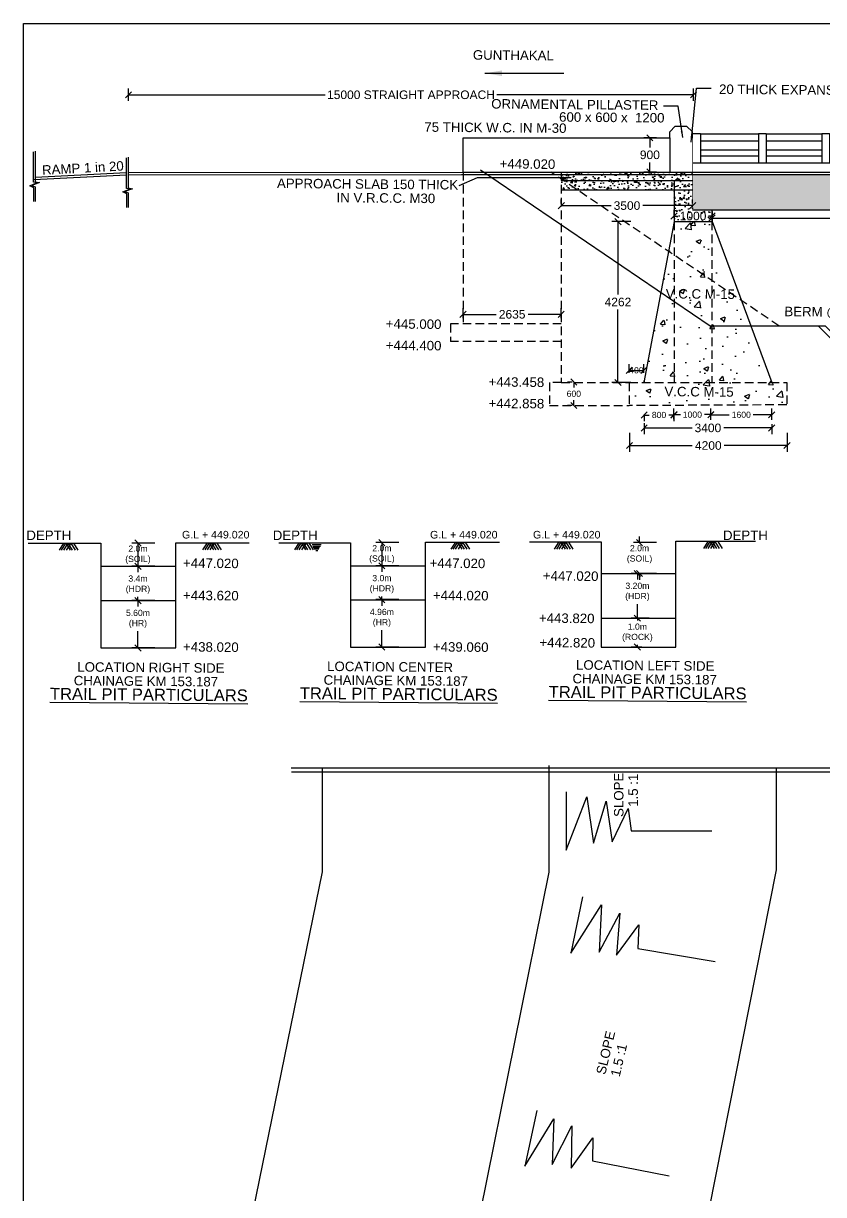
# Model space of a CAD drawing. Header units: inches. Extents: x 13587.5 to 13681, y 17072.3 to 17159.8.
# Drawn here: x 13587.59 to 13610.91, y 17125.73 to 17159.85 of the extents above; entities that cross this region are included whole.
import ezdxf

# ---------------------------------------------------------------- set-up
doc = ezdxf.new("R2010")
doc.units = ezdxf.units.IN
doc.header["$MEASUREMENT"] = 0
doc.linetypes.add('HIDDEN', pattern=[0.375, 0.25, -0.125])
for name, color, linetype in [('DIMENSION', 255, 'Continuous'), ('DRAWING', 2, 'Continuous'), ('Hatch', 7, 'Continuous'), ('TEXT', 255, 'Continuous')]:
    doc.layers.add(name, color=color, linetype=linetype)
doc.styles.get("Standard").update_dxf_attribs({"font": 'arial.ttf'})
doc.dimstyles.get("Standard").update_dxf_attribs({"dimtxt": 0.18, "dimasz": 0.18, "dimexe": 0.18, "dimexo": 0.0625, "dimgap": 0.09, "dimtad": 0, "dimtih": 1, "dimtoh": 1, "dimdec": 4, "dimzin": 0, "dimdsep": 46, "dimtxsty": 'Standard', "dimblk": 'OBLIQUE', "dimcen": 0.09, "dimadec": 0, "dimazin": 0, "dimtfac": 1, "dimtdec": 4, "dimtofl": 0, "dimtmove": 0, "dimatfit": 3, "dimfxl": 1, "dimtolj": 1, "dimtzin": 0, "dimarcsym": 0})
pattern_1 = [(50, (0, 0), (1.434520365, -0.12550427), [0.15, -1.65]), (355, (0, 0), (-0.27750267, 1.50438427), [0.12, -1.32]), (100.4514, (0.1195, -0.0105), (1.15701876, 1.37887908), [0.12748038, -1.40228422]), (46.1842, (0, 0.4), (2.1344821, -0.33103803), [0.225, -2.475]), (96.6356, (0.1779, 0.3724), (1.86932541, 1.94823574), [0.19122058, -2.103426]), (351.1842, (0, 0.4), (1.8693239, 1.9482372), [0.18, -1.98]), (21, (0.2, 0.3), (1.193814104, -0.80523778), [0.15, -1.65]), (326, (0.2, 0.3), (0.48663066, 1.45030009), [0.12, -1.32]), (71.4514, (0.2995, 0.2329), (1.68044526, 0.64506099), [0.12748038, -1.40228422]), (37.5, (0, 0), (0.024319711, 0.665787708), [0, -1.304, 0, -1.34, 0, -1.325]), (7.5, (0, 0), (0.526139075, 0.788823424), [0, -0.764, 0, -1.274, 0, -0.505]), (327.5, (-0.446, 0), (1.067644872, -0.045109743), [0, -0.5, 0, -1.56, 0, -2.07]), (317.5, (-0.646, 0), (1.16637234, 0.200209965), [0, -0.65, 0, -1.036, 0, -1.47])]

# ---------------------------------------------------------------- blocks, each defined once
blk = doc.blocks.new('_Oblique')
at = {"color": 0, "linetype": 'ByBlock', "lineweight": -2}
blk.add_line((-0.5, -0.5), (0.5, 0.5), dxfattribs=at)
blk = doc.blocks.new('*D35')
at = {"layer": 'Defpoints', "color": 0, "transparency": 16777216}
for p in [(13591.483, 17144.712), (13590.925, 17144.034), (13591.483, 17144.034)]:
    blk.add_point(p, dxfattribs=at)
at = {"layer": 'DIMENSION', "color": 0, "lineweight": -2, "transparency": 16777216}
for p, q in [((13591.421, 17144.712), (13590.745, 17144.712)), ((13590.925, 17144.712), (13590.925, 17144.034)), ((13591.421, 17144.034), (13590.745, 17144.034))]:
    blk.add_line(p, q, dxfattribs=at)
at = {"layer": 'DIMENSION', "color": 0, "lineweight": -2, "transparency": 16777216, "xscale": 0.18, "yscale": 0.18, "zscale": 0.18}
for p, rotation in [((13590.925, 17144.712), 90), ((13590.925, 17144.034), 270)]:
    blk.add_blockref('_Oblique', p, dxfattribs=dict(at, rotation=rotation))
at = {"layer": 'DIMENSION', "color": 0, "transparency": 16777216, "insert": (13590.925, 17144.373), "char_height": 0.18, "attachment_point": 5}
blk.add_mtext('\\A1;2.0m\\P(SOIL)', dxfattribs=at)
blk = doc.blocks.new('*D36')
at = {"layer": 'Defpoints', "color": 0, "transparency": 16777216}
for p in [(13591.483, 17144.034), (13590.925, 17143.035), (13591.483, 17143.035)]:
    blk.add_point(p, dxfattribs=at)
at = {"layer": 'DIMENSION', "color": 0, "lineweight": -2, "transparency": 16777216}
for p, q in [((13591.421, 17144.034), (13590.745, 17144.034)), ((13590.925, 17144.034), (13590.925, 17143.86)), ((13591.421, 17143.035), (13590.745, 17143.035)), ((13590.925, 17143.035), (13590.925, 17143.143))]:
    blk.add_line(p, q, dxfattribs=at)
at = {"layer": 'DIMENSION', "color": 0, "lineweight": -2, "transparency": 16777216, "xscale": 0.18, "yscale": 0.18, "zscale": 0.18}
for p, rotation in [((13590.925, 17144.034), 90), ((13590.925, 17143.035), 270)]:
    blk.add_blockref('_Oblique', p, dxfattribs=dict(at, rotation=rotation))
at = {"layer": 'DIMENSION', "color": 0, "transparency": 16777216, "insert": (13590.925, 17143.501), "char_height": 0.18, "attachment_point": 5}
blk.add_mtext('\\A1;3.4m\\P(HDR)', dxfattribs=at)
blk = doc.blocks.new('*D37')
at = {"layer": 'Defpoints', "color": 0, "transparency": 16777216}
for p in [(13591.483, 17143.035), (13590.925, 17141.656), (13591.483, 17141.656)]:
    blk.add_point(p, dxfattribs=at)
at = {"layer": 'DIMENSION', "color": 0, "lineweight": -2, "transparency": 16777216}
for p, q in [((13591.421, 17143.035), (13590.745, 17143.035)), ((13590.925, 17143.035), (13590.925, 17142.86)), ((13590.925, 17141.656), (13590.925, 17142.144)), ((13591.421, 17141.656), (13590.745, 17141.656))]:
    blk.add_line(p, q, dxfattribs=at)
at = {"layer": 'DIMENSION', "color": 0, "lineweight": -2, "transparency": 16777216, "xscale": 0.18, "yscale": 0.18, "zscale": 0.18}
for p, rotation in [((13590.925, 17143.035), 90), ((13590.925, 17141.656), 270)]:
    blk.add_blockref('_Oblique', p, dxfattribs=dict(at, rotation=rotation))
at = {"layer": 'DIMENSION', "color": 0, "transparency": 16777216, "insert": (13590.925, 17142.502), "char_height": 0.18, "attachment_point": 5}
blk.add_mtext('\\A1;5.60m\\P(HR)', dxfattribs=at)
blk = doc.blocks.new('*D38')
at = {"layer": 'Defpoints', "color": 0, "transparency": 16777216}
for p in [(13598.594, 17144.725), (13598.035, 17144.047), (13598.594, 17144.047)]:
    blk.add_point(p, dxfattribs=at)
at = {"layer": 'DIMENSION', "color": 0, "lineweight": -2, "transparency": 16777216}
for p, q in [((13598.531, 17144.725), (13597.855, 17144.725)), ((13598.035, 17144.725), (13598.035, 17144.047)), ((13598.531, 17144.047), (13597.855, 17144.047))]:
    blk.add_line(p, q, dxfattribs=at)
at = {"layer": 'DIMENSION', "color": 0, "lineweight": -2, "transparency": 16777216, "xscale": 0.18, "yscale": 0.18, "zscale": 0.18}
for p, rotation in [((13598.035, 17144.725), 90), ((13598.035, 17144.047), 270)]:
    blk.add_blockref('_Oblique', p, dxfattribs=dict(at, rotation=rotation))
at = {"layer": 'DIMENSION', "color": 0, "transparency": 16777216, "insert": (13598.035, 17144.386), "char_height": 0.18, "attachment_point": 5}
blk.add_mtext('\\A1;2.0m\\P(SOIL)', dxfattribs=at)
blk = doc.blocks.new('*D39')
at = {"layer": 'Defpoints', "color": 0, "transparency": 16777216}
for p in [(13598.594, 17144.047), (13598.035, 17143.063), (13598.594, 17143.063)]:
    blk.add_point(p, dxfattribs=at)
at = {"layer": 'DIMENSION', "color": 0, "lineweight": -2, "transparency": 16777216}
for p, q in [((13598.531, 17144.047), (13597.855, 17144.047)), ((13598.035, 17144.047), (13598.035, 17143.873)), ((13598.531, 17143.063), (13597.855, 17143.063)), ((13598.035, 17143.063), (13598.035, 17143.156))]:
    blk.add_line(p, q, dxfattribs=at)
at = {"layer": 'DIMENSION', "color": 0, "lineweight": -2, "transparency": 16777216, "xscale": 0.18, "yscale": 0.18, "zscale": 0.18}
for p, rotation in [((13598.035, 17144.047), 90), ((13598.035, 17143.063), 270)]:
    blk.add_blockref('_Oblique', p, dxfattribs=dict(at, rotation=rotation))
at = {"layer": 'DIMENSION', "color": 0, "transparency": 16777216, "insert": (13598.035, 17143.514), "char_height": 0.18, "attachment_point": 5}
blk.add_mtext('\\A1;3.0m\\P(HDR)', dxfattribs=at)
blk = doc.blocks.new('*D40')
at = {"layer": 'Defpoints', "color": 0, "transparency": 16777216}
for p in [(13598.594, 17143.063), (13598.035, 17141.684), (13598.594, 17141.684)]:
    blk.add_point(p, dxfattribs=at)
at = {"layer": 'DIMENSION', "color": 0, "lineweight": -2, "transparency": 16777216}
for p, q in [((13598.531, 17143.063), (13597.855, 17143.063)), ((13598.035, 17143.063), (13598.035, 17142.888)), ((13598.035, 17141.684), (13598.035, 17142.171)), ((13598.531, 17141.684), (13597.855, 17141.684))]:
    blk.add_line(p, q, dxfattribs=at)
at = {"layer": 'DIMENSION', "color": 0, "lineweight": -2, "transparency": 16777216, "xscale": 0.18, "yscale": 0.18, "zscale": 0.18}
for p, rotation in [((13598.035, 17143.063), 90), ((13598.035, 17141.684), 270)]:
    blk.add_blockref('_Oblique', p, dxfattribs=dict(at, rotation=rotation))
at = {"layer": 'DIMENSION', "color": 0, "transparency": 16777216, "insert": (13598.035, 17142.53), "char_height": 0.18, "attachment_point": 5}
blk.add_mtext('\\A1;4.96m\\P(HR)', dxfattribs=at)
blk = doc.blocks.new('*D41')
at = {"layer": 'Defpoints', "color": 0, "transparency": 16777216}
for p in [(13606.103, 17144.725), (13605.544, 17143.824), (13606.103, 17143.824)]:
    blk.add_point(p, dxfattribs=at)
at = {"layer": 'DIMENSION', "color": 0, "lineweight": -2, "transparency": 16777216}
for p, q in [((13606.04, 17144.725), (13605.364, 17144.725)), ((13605.544, 17144.725), (13605.544, 17144.905)), ((13606.04, 17143.824), (13605.364, 17143.824)), ((13605.544, 17143.824), (13605.544, 17143.644))]:
    blk.add_line(p, q, dxfattribs=at)
at = {"layer": 'DIMENSION', "color": 0, "lineweight": -2, "transparency": 16777216, "xscale": 0.18, "yscale": 0.18, "zscale": 0.18}
for p, rotation in [((13605.544, 17144.725), 270), ((13605.544, 17143.824), 90)]:
    blk.add_blockref('_Oblique', p, dxfattribs=dict(at, rotation=rotation))
at = {"layer": 'DIMENSION', "color": 0, "transparency": 16777216, "insert": (13605.544, 17144.386), "char_height": 0.18, "attachment_point": 5}
blk.add_mtext('\\A1;2.0m\\P(SOIL)', dxfattribs=at)
blk = doc.blocks.new('*D42')
at = {"layer": 'Defpoints', "color": 0, "transparency": 16777216}
for p in [(13606.04, 17143.824), (13605.482, 17142.523), (13605.884, 17142.523)]:
    blk.add_point(p, dxfattribs=at)
at = {"layer": 'DIMENSION', "color": 0, "lineweight": -2, "transparency": 16777216}
for p, q in [((13605.978, 17143.824), (13605.302, 17143.824)), ((13605.482, 17143.824), (13605.482, 17143.649)), ((13605.482, 17142.523), (13605.482, 17142.933)), ((13605.821, 17142.523), (13605.302, 17142.523))]:
    blk.add_line(p, q, dxfattribs=at)
at = {"layer": 'DIMENSION', "color": 0, "lineweight": -2, "transparency": 16777216, "xscale": 0.18, "yscale": 0.18, "zscale": 0.18}
for p, rotation in [((13605.482, 17143.824), 90), ((13605.482, 17142.523), 270)]:
    blk.add_blockref('_Oblique', p, dxfattribs=dict(at, rotation=rotation))
at = {"layer": 'DIMENSION', "color": 0, "transparency": 16777216, "insert": (13605.482, 17143.291), "char_height": 0.18, "attachment_point": 5}
blk.add_mtext('\\A1;3.20m\\P(HDR)', dxfattribs=at)
blk = doc.blocks.new('*D43')
at = {"layer": 'Defpoints', "color": 0, "transparency": 16777216}
for p in [(13605.671, 17142.523), (13605.482, 17141.684), (13605.671, 17141.684)]:
    blk.add_point(p, dxfattribs=at)
at = {"layer": 'DIMENSION', "color": 0, "lineweight": -2, "transparency": 16777216}
for p, q in [((13605.609, 17142.523), (13605.302, 17142.523)), ((13605.482, 17142.523), (13605.482, 17142.459)), ((13605.609, 17141.684), (13605.302, 17141.684)), ((13605.482, 17141.684), (13605.482, 17141.743))]:
    blk.add_line(p, q, dxfattribs=at)
at = {"layer": 'DIMENSION', "color": 0, "lineweight": -2, "transparency": 16777216, "xscale": 0.18, "yscale": 0.18, "zscale": 0.18}
for p, rotation in [((13605.482, 17142.523), 90), ((13605.482, 17141.684), 270)]:
    blk.add_blockref('_Oblique', p, dxfattribs=dict(at, rotation=rotation))
at = {"layer": 'DIMENSION', "color": 0, "transparency": 16777216, "insert": (13605.482, 17142.101), "char_height": 0.18, "attachment_point": 5}
blk.add_mtext('\\A1;1.0m\\P(ROCK)', dxfattribs=at)
blk = doc.blocks.new('*D44')
at = {"layer": 'Defpoints', "color": 0, "transparency": 16777216}
for p in [(13600.399, 17151.204), (13603.262, 17151.374), (13603.262, 17151.204)]:
    blk.add_point(p, dxfattribs=at)
at = {"layer": 'DIMENSION', "color": 0, "lineweight": -2, "transparency": 16777216}
for p, q in [((13600.399, 17151.267), (13600.399, 17151.554)), ((13603.262, 17151.267), (13603.262, 17151.554)), ((13600.399, 17151.374), (13601.364, 17151.374)), ((13603.262, 17151.374), (13602.297, 17151.374))]:
    blk.add_line(p, q, dxfattribs=at)
at = {"layer": 'DIMENSION', "color": 0, "lineweight": -2, "transparency": 16777216, "xscale": 0.18, "yscale": 0.18, "zscale": 0.18, "rotation": 180}
blk.add_blockref('_Oblique', (13600.399, 17151.374), dxfattribs=at)
at = {"layer": 'DIMENSION', "color": 0, "lineweight": -2, "transparency": 16777216, "xscale": 0.18, "yscale": 0.18, "zscale": 0.18}
blk.add_blockref('_Oblique', (13603.262, 17151.374), dxfattribs=at)
at = {"layer": 'DIMENSION', "color": 0, "transparency": 16777216, "insert": (13601.831, 17151.374), "char_height": 0.25, "attachment_point": 5}
blk.add_mtext('\\A1;2635', dxfattribs=at)
blk = doc.blocks.new('*D45')
at = {"layer": 'Defpoints', "color": 0, "transparency": 16777216}
for p in [(13603.645, 17149.403), (13603.629, 17148.718), (13603.645, 17148.718)]:
    blk.add_point(p, dxfattribs=at)
at = {"layer": 'DIMENSION', "color": 0, "lineweight": -2, "transparency": 16777216}
for p, q in [((13603.583, 17149.403), (13603.449, 17149.403)), ((13603.629, 17149.403), (13603.629, 17149.242)), ((13603.629, 17148.718), (13603.629, 17148.878)), ((13603.583, 17148.718), (13603.449, 17148.718))]:
    blk.add_line(p, q, dxfattribs=at)
at = {"layer": 'DIMENSION', "color": 0, "lineweight": -2, "transparency": 16777216, "xscale": 0.18, "yscale": 0.18, "zscale": 0.18}
for p, rotation in [((13603.629, 17149.403), 90), ((13603.629, 17148.718), 270)]:
    blk.add_blockref('_Oblique', p, dxfattribs=dict(at, rotation=rotation))
at = {"layer": 'DIMENSION', "color": 0, "transparency": 16777216, "insert": (13603.629, 17149.06), "char_height": 0.18, "attachment_point": 5}
blk.add_mtext('\\A1;600', dxfattribs=at)
blk = doc.blocks.new('*D46')
at = {"layer": 'Defpoints', "color": 0, "transparency": 16777216}
for p in [(13606.105, 17156.517), (13605.845, 17155.52), (13606.105, 17155.52)]:
    blk.add_point(p, dxfattribs=at)
at = {"layer": 'DIMENSION', "color": 0, "lineweight": -2, "transparency": 16777216}
for p, q in [((13606.042, 17156.517), (13605.665, 17156.517)), ((13605.845, 17156.517), (13605.845, 17156.236)), ((13605.845, 17155.52), (13605.845, 17155.801)), ((13606.042, 17155.52), (13605.665, 17155.52))]:
    blk.add_line(p, q, dxfattribs=at)
at = {"layer": 'DIMENSION', "color": 0, "lineweight": -2, "transparency": 16777216, "xscale": 0.18, "yscale": 0.18, "zscale": 0.18}
for p, rotation in [((13605.845, 17156.517), 90), ((13605.845, 17155.52), 270)]:
    blk.add_blockref('_Oblique', p, dxfattribs=dict(at, rotation=rotation))
at = {"layer": 'DIMENSION', "color": 0, "transparency": 16777216, "insert": (13605.845, 17156.019), "char_height": 0.25, "attachment_point": 5}
blk.add_mtext('\\A1;900', dxfattribs=at)
blk = doc.blocks.new('*D47')
at = {"layer": 'Defpoints', "color": 0, "transparency": 16777216}
for p in [(13607.118, 17157.768), (13590.648, 17157.53), (13607.118, 17157.53)]:
    blk.add_point(p, dxfattribs=at)
at = {"layer": 'DIMENSION', "color": 0, "lineweight": -2, "transparency": 16777216}
for p, q in [((13590.648, 17157.593), (13590.648, 17157.948)), ((13590.648, 17157.768), (13596.38, 17157.768)), ((13607.118, 17157.768), (13601.385, 17157.768)), ((13607.118, 17157.593), (13607.118, 17157.948))]:
    blk.add_line(p, q, dxfattribs=at)
at = {"layer": 'DIMENSION', "color": 0, "lineweight": -2, "transparency": 16777216, "xscale": 0.18, "yscale": 0.18, "zscale": 0.18, "rotation": 180}
blk.add_blockref('_Oblique', (13590.648, 17157.768), dxfattribs=at)
at = {"layer": 'DIMENSION', "color": 0, "lineweight": -2, "transparency": 16777216, "xscale": 0.18, "yscale": 0.18, "zscale": 0.18}
blk.add_blockref('_Oblique', (13607.118, 17157.768), dxfattribs=at)
at = {"layer": 'DIMENSION', "color": 0, "transparency": 16777216, "insert": (13598.883, 17157.768), "char_height": 0.25, "attachment_point": 5}
blk.add_mtext('\\A1;15000 STRAIGHT APPROACH', dxfattribs=at)
blk = doc.blocks.new('*D48')
at = {"layer": 'Defpoints', "color": 0, "transparency": 16777216}
for p in [(13605.677, 17148.531), (13606.546, 17148.531), (13606.546, 17148.442)]:
    blk.add_point(p, dxfattribs=at)
at = {"layer": 'DIMENSION', "color": 0, "lineweight": -2, "transparency": 16777216}
for p, q in [((13605.677, 17148.469), (13605.677, 17148.262)), ((13606.546, 17148.469), (13606.546, 17148.262)), ((13605.677, 17148.442), (13605.823, 17148.442)), ((13606.546, 17148.442), (13606.4, 17148.442))]:
    blk.add_line(p, q, dxfattribs=at)
at = {"layer": 'DIMENSION', "color": 0, "lineweight": -2, "transparency": 16777216, "xscale": 0.18, "yscale": 0.18, "zscale": 0.18, "rotation": 180}
blk.add_blockref('_Oblique', (13605.677, 17148.442), dxfattribs=at)
at = {"layer": 'DIMENSION', "color": 0, "lineweight": -2, "transparency": 16777216, "xscale": 0.18, "yscale": 0.18, "zscale": 0.18}
blk.add_blockref('_Oblique', (13606.546, 17148.442), dxfattribs=at)
at = {"layer": 'DIMENSION', "color": 0, "transparency": 16777216, "insert": (13606.112, 17148.442), "char_height": 0.18, "attachment_point": 5}
blk.add_mtext('\\A1;800', dxfattribs=at)
blk = doc.blocks.new('*D49')
at = {"layer": 'Defpoints', "color": 0, "transparency": 16777216}
for p in [(13606.546, 17148.262), (13607.622, 17148.452), (13607.622, 17148.262)]:
    blk.add_point(p, dxfattribs=at)
at = {"layer": 'DIMENSION', "color": 0, "lineweight": -2, "transparency": 16777216}
for p, q in [((13606.546, 17148.325), (13606.546, 17148.632)), ((13607.622, 17148.325), (13607.622, 17148.632)), ((13606.546, 17148.452), (13606.734, 17148.452)), ((13607.622, 17148.452), (13607.434, 17148.452))]:
    blk.add_line(p, q, dxfattribs=at)
at = {"layer": 'DIMENSION', "color": 0, "lineweight": -2, "transparency": 16777216, "xscale": 0.18, "yscale": 0.18, "zscale": 0.18, "rotation": 180}
blk.add_blockref('_Oblique', (13606.546, 17148.452), dxfattribs=at)
at = {"layer": 'DIMENSION', "color": 0, "lineweight": -2, "transparency": 16777216, "xscale": 0.18, "yscale": 0.18, "zscale": 0.18}
blk.add_blockref('_Oblique', (13607.622, 17148.452), dxfattribs=at)
at = {"layer": 'DIMENSION', "color": 0, "transparency": 16777216, "insert": (13607.084, 17148.452), "char_height": 0.18, "attachment_point": 5}
blk.add_mtext('\\A1;1000', dxfattribs=at)
blk = doc.blocks.new('*D50')
at = {"layer": 'Defpoints', "color": 0, "transparency": 16777216}
for p in [(13607.622, 17148.242), (13609.395, 17148.448), (13609.395, 17148.242)]:
    blk.add_point(p, dxfattribs=at)
at = {"layer": 'DIMENSION', "color": 0, "lineweight": -2, "transparency": 16777216}
for p, q in [((13607.622, 17148.304), (13607.622, 17148.628)), ((13609.395, 17148.304), (13609.395, 17148.628)), ((13607.622, 17148.448), (13608.159, 17148.448)), ((13609.395, 17148.448), (13608.859, 17148.448))]:
    blk.add_line(p, q, dxfattribs=at)
at = {"layer": 'DIMENSION', "color": 0, "lineweight": -2, "transparency": 16777216, "xscale": 0.18, "yscale": 0.18, "zscale": 0.18, "rotation": 180}
blk.add_blockref('_Oblique', (13607.622, 17148.448), dxfattribs=at)
at = {"layer": 'DIMENSION', "color": 0, "lineweight": -2, "transparency": 16777216, "xscale": 0.18, "yscale": 0.18, "zscale": 0.18}
blk.add_blockref('_Oblique', (13609.395, 17148.448), dxfattribs=at)
at = {"layer": 'DIMENSION', "color": 0, "transparency": 16777216, "insert": (13608.509, 17148.448), "char_height": 0.18, "attachment_point": 5}
blk.add_mtext('\\A1;1600', dxfattribs=at)
blk = doc.blocks.new('*D51')
at = {"layer": 'Defpoints', "color": 0, "transparency": 16777216}
for p in [(13605.677, 17148.262), (13609.395, 17148.242), (13609.395, 17148.065)]:
    blk.add_point(p, dxfattribs=at)
at = {"layer": 'DIMENSION', "color": 0, "lineweight": -2, "transparency": 16777216}
for p, q in [((13605.677, 17148.2), (13605.677, 17147.885)), ((13609.395, 17148.179), (13609.395, 17147.885)), ((13605.677, 17148.065), (13607.074, 17148.065)), ((13609.395, 17148.065), (13607.999, 17148.065))]:
    blk.add_line(p, q, dxfattribs=at)
at = {"layer": 'DIMENSION', "color": 0, "lineweight": -2, "transparency": 16777216, "xscale": 0.18, "yscale": 0.18, "zscale": 0.18, "rotation": 180}
blk.add_blockref('_Oblique', (13605.677, 17148.065), dxfattribs=at)
at = {"layer": 'DIMENSION', "color": 0, "lineweight": -2, "transparency": 16777216, "xscale": 0.18, "yscale": 0.18, "zscale": 0.18}
blk.add_blockref('_Oblique', (13609.395, 17148.065), dxfattribs=at)
at = {"layer": 'DIMENSION', "color": 0, "transparency": 16777216, "insert": (13607.536, 17148.065), "char_height": 0.25, "attachment_point": 5}
blk.add_mtext('\\A1;3400', dxfattribs=at)
blk = doc.blocks.new('*D52')
at = {"layer": 'Defpoints', "color": 0, "transparency": 16777216}
for p in [(13605.252, 17147.985), (13609.843, 17147.985), (13609.843, 17147.552)]:
    blk.add_point(p, dxfattribs=at)
at = {"layer": 'DIMENSION', "color": 0, "lineweight": -2, "transparency": 16777216}
for p, q in [((13605.252, 17147.922), (13605.252, 17147.372)), ((13609.843, 17147.922), (13609.843, 17147.372)), ((13605.252, 17147.552), (13607.08, 17147.552)), ((13609.843, 17147.552), (13608.015, 17147.552))]:
    blk.add_line(p, q, dxfattribs=at)
at = {"layer": 'DIMENSION', "color": 0, "lineweight": -2, "transparency": 16777216, "xscale": 0.18, "yscale": 0.18, "zscale": 0.18, "rotation": 180}
blk.add_blockref('_Oblique', (13605.252, 17147.552), dxfattribs=at)
at = {"layer": 'DIMENSION', "color": 0, "lineweight": -2, "transparency": 16777216, "xscale": 0.18, "yscale": 0.18, "zscale": 0.18}
blk.add_blockref('_Oblique', (13609.843, 17147.552), dxfattribs=at)
at = {"layer": 'DIMENSION', "color": 0, "transparency": 16777216, "insert": (13607.548, 17147.552), "char_height": 0.25, "attachment_point": 5}
blk.add_mtext('\\A1;4200', dxfattribs=at)
blk = doc.blocks.new('*D53')
at = {"layer": 'Defpoints', "color": 0, "transparency": 16777216}
for p in [(13603.264, 17154.538), (13607.091, 17154.541), (13607.091, 17154.538)]:
    blk.add_point(p, dxfattribs=at)
at = {"layer": 'DIMENSION', "color": 0, "lineweight": -2, "transparency": 16777216}
for p, q in [((13603.264, 17154.601), (13603.264, 17154.721)), ((13607.091, 17154.601), (13607.091, 17154.721)), ((13603.264, 17154.541), (13604.715, 17154.541)), ((13607.091, 17154.541), (13605.64, 17154.541))]:
    blk.add_line(p, q, dxfattribs=at)
at = {"layer": 'DIMENSION', "color": 0, "lineweight": -2, "transparency": 16777216, "xscale": 0.18, "yscale": 0.18, "zscale": 0.18, "rotation": 180}
blk.add_blockref('_Oblique', (13603.264, 17154.541), dxfattribs=at)
at = {"layer": 'DIMENSION', "color": 0, "lineweight": -2, "transparency": 16777216, "xscale": 0.18, "yscale": 0.18, "zscale": 0.18}
blk.add_blockref('_Oblique', (13607.091, 17154.541), dxfattribs=at)
at = {"layer": 'DIMENSION', "color": 0, "transparency": 16777216, "insert": (13605.178, 17154.541), "char_height": 0.25, "attachment_point": 5}
blk.add_mtext('\\A1;3500', dxfattribs=at)
blk = doc.blocks.new('*D54')
at = {"layer": 'Defpoints', "color": 0, "transparency": 16777216}
for p in [(13605.352, 17154.074), (13604.915, 17149.39), (13605.352, 17149.39)]:
    blk.add_point(p, dxfattribs=at)
at = {"layer": 'DIMENSION', "color": 0, "lineweight": -2, "transparency": 16777216}
for p, q in [((13605.29, 17154.074), (13604.735, 17154.074)), ((13604.915, 17154.074), (13604.915, 17151.95)), ((13604.915, 17149.39), (13604.915, 17151.514)), ((13605.29, 17149.39), (13604.735, 17149.39))]:
    blk.add_line(p, q, dxfattribs=at)
at = {"layer": 'DIMENSION', "color": 0, "lineweight": -2, "transparency": 16777216, "xscale": 0.18, "yscale": 0.18, "zscale": 0.18}
for p, rotation in [((13604.915, 17154.074), 90), ((13604.915, 17149.39), 270)]:
    blk.add_blockref('_Oblique', p, dxfattribs=dict(at, rotation=rotation))
at = {"layer": 'DIMENSION', "color": 0, "transparency": 16777216, "insert": (13604.915, 17151.732), "char_height": 0.25, "attachment_point": 5}
blk.add_mtext('\\A1;4262', dxfattribs=at)
blk = doc.blocks.new('*D55')
at = {"layer": 'Defpoints', "color": 0, "transparency": 16777216}
for p in [(13605.24, 17149.608), (13605.667, 17149.743), (13605.668, 17149.609)]:
    blk.add_point(p, dxfattribs=at)
at = {"layer": 'DIMENSION', "color": 0, "lineweight": -2, "transparency": 16777216}
for p, q in [((13605.24, 17149.67), (13605.239, 17149.922)), ((13605.668, 17149.671), (13605.667, 17149.923)), ((13605.24, 17149.742), (13605.667, 17149.743))]:
    blk.add_line(p, q, dxfattribs=at)
at = {"layer": 'DIMENSION', "color": 0, "lineweight": -2, "transparency": 16777216, "xscale": 0.18, "yscale": 0.18, "zscale": 0.18}
for p, rotation in [((13605.24, 17149.742), 180.1216098908015), ((13605.667, 17149.743), 0.1216098908014792)]:
    blk.add_blockref('_Oblique', p, dxfattribs=dict(at, rotation=rotation))
at = {"layer": 'DIMENSION', "color": 0, "transparency": 16777216, "insert": (13605.454, 17149.742), "char_height": 0.18, "attachment_point": 5}
blk.add_mtext('\\A1;400', dxfattribs=at)
blk = doc.blocks.new('*D56')
at = {"layer": 'Defpoints', "color": 0, "transparency": 16777216}
for p in [(13606.55, 17154.123), (13607.657, 17154.237), (13607.657, 17154.123)]:
    blk.add_point(p, dxfattribs=at)
at = {"layer": 'DIMENSION', "color": 0, "lineweight": -2, "transparency": 16777216}
for p, q in [((13606.55, 17154.186), (13606.55, 17154.417)), ((13607.657, 17154.186), (13607.657, 17154.417)), ((13606.55, 17154.237), (13606.653, 17154.237)), ((13607.657, 17154.237), (13607.555, 17154.237))]:
    blk.add_line(p, q, dxfattribs=at)
at = {"layer": 'DIMENSION', "color": 0, "lineweight": -2, "transparency": 16777216, "xscale": 0.18, "yscale": 0.18, "zscale": 0.18, "rotation": 180}
blk.add_blockref('_Oblique', (13606.55, 17154.237), dxfattribs=at)
at = {"layer": 'DIMENSION', "color": 0, "lineweight": -2, "transparency": 16777216, "xscale": 0.18, "yscale": 0.18, "zscale": 0.18}
blk.add_blockref('_Oblique', (13607.657, 17154.237), dxfattribs=at)
at = {"layer": 'DIMENSION', "color": 0, "transparency": 16777216, "insert": (13607.104, 17154.237), "char_height": 0.25, "attachment_point": 5}
blk.add_mtext('\\A1;1000', dxfattribs=at)
blk = doc.blocks.new('*D72')
at = {"layer": 'Defpoints', "color": 0, "transparency": 16777216}
for p in [(13607.657, 17154.436), (13618.02, 17154.418), (13618.02, 17154.178)]:
    blk.add_point(p, dxfattribs=at)
at = {"layer": 'DIMENSION', "color": 0, "lineweight": -2, "transparency": 16777216}
for p, q in [((13607.657, 17154.373), (13607.657, 17153.998)), ((13618.02, 17154.356), (13618.02, 17153.998)), ((13607.657, 17154.178), (13612.376, 17154.178)), ((13618.02, 17154.178), (13613.302, 17154.178))]:
    blk.add_line(p, q, dxfattribs=at)
at = {"layer": 'DIMENSION', "color": 0, "lineweight": -2, "transparency": 16777216, "xscale": 0.18, "yscale": 0.18, "zscale": 0.18, "rotation": 180}
blk.add_blockref('_Oblique', (13607.657, 17154.178), dxfattribs=at)
at = {"layer": 'DIMENSION', "color": 0, "lineweight": -2, "transparency": 16777216, "xscale": 0.18, "yscale": 0.18, "zscale": 0.18}
blk.add_blockref('_Oblique', (13618.02, 17154.178), dxfattribs=at)
at = {"layer": 'DIMENSION', "color": 0, "transparency": 16777216, "insert": (13612.839, 17154.178), "char_height": 0.25, "attachment_point": 5}
blk.add_mtext('\\A1;9420', dxfattribs=at)

msp = doc.modelspace()

# ---------------------------------------------------------------- hatches: boundary and pattern name
at = {"layer": 'Hatch'}
h = msp.add_hatch(dxfattribs=at)
h.set_pattern_fill('AR-CONC', color=256, style=0)
h.set_pattern_definition([(50, (0, 0), (7.1726018, -0.6275213), [0.75, -8.25]), (355, (0, 0), (-1.3875133, 7.5219213), [0.6, -6.6]), (100.4514, (0.598, -0.052), (5.7850938, 6.8943954), [0.637402, -7.011421]), (46.1842, (0, 2), (10.6724105, -1.65519), [1.125, -12.375]), (96.6356, (0.889, 1.862), (9.346627, 9.7411787), [0.956103, -10.51713]), (351.1842, (0, 2), (9.3466195, 9.741186), [0.9, -9.9]), (21, (1, 1.5), (5.9690705, -4.0261889), [0.75, -8.25]), (326, (1, 1.5), (2.4331533, 7.2515005), [0.6, -6.6]), (71.4514, (1.4974, 1.1645), (8.4022263, 3.225305), [0.637402, -7.011421]), (37.5, (0, 0), (0.12159855, 3.32893854), [0, -6.52, 0, -6.7, 0, -6.625]), (7.5, (0, 0), (2.6306954, 3.9441171), [0, -3.82, 0, -6.37, 0, -2.525]), (327.5, (-2.23, 0), (5.33822436, -0.22554872), [0, -2.5, 0, -7.8, 0, -10.35]), (317.5, (-3.23, 0), (5.8318617, 1.0010498), [0, -3.25, 0, -5.18, 0, -7.35])])
h.paths.add_polyline_path([(13603.26426, 17155.52008), (13603.26426, 17155.00354), (13606.55017, 17155.00354), (13606.55017, 17154.07552), (13607.64746, 17154.07552), (13607.65739, 17154.41455), (13607.09099, 17154.41455), (13607.09099, 17155.27488), (13607.09099, 17155.52008)])
h = msp.add_hatch(dxfattribs=at)
h.set_pattern_fill('AR-CONC', color=256, scale=0.05, style=0)
h.set_pattern_definition([(50, (0, 0), (0.3586300913, -0.0313760675), [0.0375, -0.4125]), (355, (0, 0), (-0.069375667, 0.376096067), [0.03, -0.33]), (100.4514, (0.0299, -0.0026), (0.289254691, 0.344719771), [0.031870095, -0.350571056]), (46.1842, (0, 0.1), (0.533620524, -0.082759507), [0.05625, -0.61875]), (96.6356, (0.04447, 0.0931), (0.467331353, 0.487058935), [0.047805144, -0.5258565]), (351.1842, (0, 0.1), (0.467330973, 0.4870593), [0.045, -0.495]), (21, (0.05, 0.075), (0.298453526, -0.2013094453), [0.0375, -0.4125]), (326, (0.05, 0.075), (0.121657666, 0.3625750225), [0.03, -0.33]), (71.4514, (0.07487, 0.05822), (0.4201113143, 0.1612652484), [0.031870095, -0.350571056]), (37.5, (0, 0), (0.00607992766, 0.1664469269), [0, -0.326, 0, -0.335, 0, -0.33125]), (7.5, (0, 0), (0.1315347687, 0.197205856), [0, -0.191, 0, -0.3185, 0, -0.12625]), (327.5, (-0.1115, 0), (0.2669112181, -0.0112774359), [0, -0.125, 0, -0.39, 0, -0.5175]), (317.5, (-0.1615, 0), (0.2915930847, 0.0500524912), [0, -0.1625, 0, -0.259, 0, -0.3675])])
h.paths.add_polyline_path([(13603.26426, 17155.52008), (13603.26426, 17155.00354), (13606.55017, 17155.00354), (13606.55017, 17154.07552), (13607.64746, 17154.07552), (13607.65739, 17154.41455), (13607.09099, 17154.41455), (13607.09099, 17155.27488), (13607.09099, 17155.52008)])
h = msp.add_hatch(dxfattribs=at)
h.set_pattern_fill('AR-CONC', color=256, scale=0.2, style=0)
h.set_pattern_definition(pattern_1)
h.paths.add_polyline_path([(13607.09099, 17155.45205), (13607.09099, 17154.41455), (13618.56129, 17154.41455), (13641.43466, 17154.41455), (13641.43466, 17155.52008), (13607.09099, 17155.45219)])
h = msp.add_hatch(dxfattribs=at)
h.set_pattern_fill('AR-CONC', color=256, scale=0.2, style=0)
h.set_pattern_definition(pattern_1)
h.paths.add_polyline_path([(13605.2426, 17148.71571), (13609.83458, 17148.7371), (13609.83458, 17149.38973), (13609.39506, 17149.38973), (13607.65739, 17154.07552), (13606.55017, 17154.07552), (13605.66771, 17149.39064), (13605.23997, 17149.38973)])

# ---------------------------------------------------------------- linework, layer by layer
at = {"layer": 'DIMENSION'}
for points in [[(13587.88826, 17154.66051), (13587.88826, 17155.06279), (13587.77905, 17155.12186), (13587.96966, 17155.20101), (13587.88411, 17155.22081), (13587.88411, 17156.11196)], [(13587.93452, 17156.12553), (13587.93452, 17155.23704), (13588.05444, 17155.21074), (13587.83502, 17155.12524), (13587.93309, 17155.09207), (13587.93309, 17154.6657)], [(13590.59784, 17154.48371), (13590.59784, 17154.88599), (13590.48863, 17154.94507), (13590.67923, 17155.02421), (13590.59369, 17155.04402), (13590.59369, 17155.93516)], [(13590.6441, 17155.94873), (13590.6441, 17155.06024), (13590.76402, 17155.03394), (13590.5446, 17154.94844), (13590.64267, 17154.91528), (13590.64267, 17154.4889)], [(13596.00099, 17144.66936), (13596.26355, 17144.66936)], [(13596.02477, 17144.62382), (13596.2467, 17144.62382)], [(13596.03269, 17144.57829), (13596.21896, 17144.57829)], [(13596.06044, 17144.54067), (13596.1932, 17144.54067)], [(13596.11295, 17144.49118), (13596.16348, 17144.49118)]]:
    msp.add_lwpolyline(points, dxfattribs=at)
at = {"layer": 'DRAWING'}
msp.add_lwpolyline([(13680.97152, 17074.19685), (13587.58711, 17074.19685), (13587.58711, 17159.84812), (13680.97152, 17159.84812)], close=True, dxfattribs=at)
for points in [[(13606.42388, 17156.51744), (13606.42388, 17156.69209), (13606.58503, 17156.85377), (13606.91734, 17156.85377), (13607.09099, 17156.69454)], [(13607.09099, 17154.41455), (13618.56129, 17154.41455), (13629.98582, 17154.41455), (13641.43466, 17154.41455), (13641.43466, 17156.73002), (13641.61104, 17156.89665), (13641.93127, 17156.89665), (13642.09446, 17156.71924), (13642.09446, 17155.52008), (13641.42889, 17155.52008)], [(13600.40051, 17155.52008), (13600.40051, 17156.51744), (13606.42388, 17156.51744), (13606.42801, 17155.52008)], [(13607.0914, 17156.64523), (13607.31581, 17156.64523), (13607.31581, 17156.59327), (13607.31581, 17156.40369), (13607.31581, 17156.11995), (13607.31581, 17155.94675), (13607.31581, 17155.77784), (13607.09099, 17155.77784)], [(13609.00704, 17156.62019), (13607.31581, 17156.62019)], [(13609.00695, 17156.42309), (13607.31581, 17156.42309)], [(13609.00705, 17156.64523), (13609.23146, 17156.64523), (13609.23146, 17156.59327), (13609.23146, 17156.40369), (13609.23146, 17156.11995), (13609.23146, 17155.94675), (13609.23146, 17155.77784), (13609.00664, 17155.77784)], [(13609.00705, 17156.64523), (13609.00664, 17155.77784)], [(13610.85939, 17156.62019), (13609.23146, 17156.62019)], [(13610.8593, 17156.42309), (13609.23146, 17156.42309)], [(13610.8594, 17156.64523), (13611.08382, 17156.64523), (13611.08382, 17156.59327), (13611.08382, 17156.40369), (13611.08382, 17156.11995), (13611.08382, 17155.94675), (13611.08382, 17155.77784), (13610.859, 17155.77784)], [(13610.8594, 17156.64523), (13610.859, 17155.77784)], [(13609.00682, 17156.15724), (13607.31581, 17156.15724)], [(13609.00674, 17155.98128), (13607.31581, 17155.98128)], [(13610.85917, 17156.15724), (13609.23146, 17156.15724)], [(13610.85909, 17155.98128), (13609.23146, 17155.98128)], [(13641.40849, 17155.77784), (13607.09099, 17155.77784)], [(13587.89011, 17155.29901), (13590.59369, 17155.43772)], [(13587.93172, 17155.36704), (13590.59369, 17155.50362)], [(13590.6441, 17155.5062), (13590.66101, 17155.50707), (13600.40051, 17155.52008), (13606.42801, 17155.52008), (13607.09778, 17155.52008), (13618.56509, 17155.52008), (13629.99638, 17155.52008), (13641.42889, 17155.52008)], [(13590.6441, 17155.43907), (13600.35889, 17155.45205), (13606.3864, 17155.45205), (13607.05616, 17155.45205), (13618.52347, 17155.45205), (13629.95477, 17155.45205), (13641.38728, 17155.45205)], [(13600.90957, 17155.58), (13607.60402, 17151.04024), (13610.74782, 17151.04024), (13617.02369, 17144.7376), (13631.51804, 17144.7376), (13637.73414, 17151.06573), (13640.91652, 17151.06573), (13647.56981, 17155.52008)], [(13603.26426, 17155.45219), (13607.09099, 17155.45219)], [(13603.26426, 17155.27488), (13607.09099, 17155.27488)], [(13603.26426, 17155.00354), (13607.09099, 17155.00354)], [(13606.55017, 17155.27488), (13606.55017, 17154.07552), (13607.65739, 17154.07552), (13607.65739, 17154.41505)], [(13606.55017, 17154.07552), (13605.66771, 17149.39064)], [(13607.65739, 17154.07552), (13609.39506, 17149.38973)], [(13610.74782, 17151.04024), (13610.95663, 17151.04024), (13617.05196, 17144.83531), (13631.46797, 17144.83531), (13637.57448, 17151.06573)], [(13587.72764, 17144.70974), (13589.8418, 17144.70974), (13589.8418, 17141.6557), (13592.0328, 17141.6557), (13592.0328, 17144.71762), (13594.16967, 17144.71762)], [(13588.75818, 17144.71033), (13588.62854, 17144.50403)], [(13588.81755, 17144.71033), (13588.68791, 17144.50403)], [(13588.88547, 17144.71033), (13588.75583, 17144.50403)], [(13588.96471, 17144.71033), (13588.83507, 17144.50403)], [(13592.94023, 17144.71699), (13592.81059, 17144.5107)], [(13592.9996, 17144.71699), (13592.86996, 17144.5107)], [(13593.06752, 17144.71699), (13592.93788, 17144.5107)], [(13593.00205, 17144.71324), (13593.12819, 17144.51128)], [(13593.14676, 17144.71699), (13593.01712, 17144.5107)], [(13593.06512, 17144.71324), (13593.19126, 17144.51128)], [(13593.14759, 17144.71324), (13593.27373, 17144.51128)], [(13593.22683, 17144.71324), (13593.35297, 17144.51128)], [(13595.02968, 17144.72115), (13597.11677, 17144.72115), (13597.11677, 17144.04708), (13597.11677, 17143.06265), (13597.11677, 17141.67993), (13599.30261, 17141.67993), (13599.30261, 17144.74106), (13601.45913, 17144.74106)], [(13595.61746, 17144.72235), (13595.48782, 17144.51606)], [(13595.67683, 17144.72235), (13595.5472, 17144.51606)], [(13595.74475, 17144.72235), (13595.61511, 17144.51606)], [(13595.67928, 17144.7186), (13595.80542, 17144.51665)], [(13595.82399, 17144.72235), (13595.69435, 17144.51606)], [(13595.74235, 17144.7186), (13595.86849, 17144.51665)], [(13595.82483, 17144.7186), (13595.95096, 17144.51665)], [(13595.90406, 17144.7186), (13596.0302, 17144.51665)], [(13600.17731, 17144.74106), (13600.04767, 17144.53476)], [(13600.23668, 17144.74106), (13600.10704, 17144.53476)], [(13600.3046, 17144.74106), (13600.17496, 17144.53476)], [(13600.23913, 17144.73731), (13600.36527, 17144.53535)], [(13600.38384, 17144.74106), (13600.2542, 17144.53476)], [(13600.3022, 17144.73731), (13600.42834, 17144.53535)], [(13600.38467, 17144.73731), (13600.51081, 17144.53535)], [(13600.46391, 17144.73731), (13600.59005, 17144.53535)], [(13602.33756, 17144.74503), (13604.42259, 17144.74503), (13604.42259, 17143.82391), (13604.42259, 17142.52297), (13604.42259, 17141.68208), (13606.60606, 17141.68208), (13606.60606, 17144.76212), (13608.92048, 17144.76212)], [(13603.18948, 17144.74314), (13603.05984, 17144.53684)], [(13603.24885, 17144.74314), (13603.11921, 17144.53684)], [(13603.31677, 17144.74314), (13603.18713, 17144.53684)], [(13603.2513, 17144.73938), (13603.37744, 17144.53743)], [(13603.39601, 17144.74314), (13603.26637, 17144.53684)], [(13603.31437, 17144.73938), (13603.4405, 17144.53743)], [(13603.39684, 17144.73938), (13603.52298, 17144.53743)], [(13603.47608, 17144.73938), (13603.60222, 17144.53743)], [(13607.5352, 17144.76063), (13607.40556, 17144.55434)], [(13607.59458, 17144.76063), (13607.46494, 17144.55434)], [(13607.6625, 17144.76063), (13607.53286, 17144.55434)], [(13607.59703, 17144.75688), (13607.72316, 17144.55493)], [(13607.74174, 17144.76063), (13607.6121, 17144.55434)], [(13607.6601, 17144.75688), (13607.78623, 17144.55493)], [(13607.74257, 17144.75688), (13607.8687, 17144.55493)], [(13607.82181, 17144.75688), (13607.94794, 17144.55493)], [(13588.82, 17144.70657), (13588.94614, 17144.50462)], [(13588.88307, 17144.70657), (13589.00921, 17144.50462)], [(13588.96554, 17144.70657), (13589.09168, 17144.50462)], [(13589.04478, 17144.70657), (13589.17092, 17144.50462)], [(13589.8418, 17144.03413), (13592.0328, 17144.03413)], [(13597.11677, 17144.04708), (13599.30261, 17144.04708)], [(13604.42259, 17143.82391), (13606.60606, 17143.82391)], [(13589.8418, 17143.03474), (13592.0328, 17143.03474)], [(13597.11677, 17143.06265), (13599.30261, 17143.06265)], [(13604.42259, 17142.52297), (13606.60606, 17142.52297)], [(13595.39261, 17138.1678), (13624.2892, 17138.1678), (13624.42127, 17137.85161), (13624.70064, 17138.58021), (13624.84638, 17138.18048), (13651.72521, 17138.18048)], [(13595.39702, 17138.05182), (13624.26047, 17138.05182), (13624.41764, 17137.70966), (13624.69437, 17138.40975), (13624.83354, 17138.08438), (13651.77209, 17138.08438)], [(13602.90169, 17138.2336), (13602.90169, 17135.13018), (13600.89913, 17125.2235), (13600.89913, 17113.7267)], [(13607.57551, 17119.22449), (13607.57551, 17125.28624), (13609.53768, 17135.1891), (13609.53768, 17138.1678)], [(13603.40568, 17137.46193), (13603.40568, 17135.76731), (13604.0103, 17137.31783), (13604.19862, 17135.96842), (13604.56877, 17137.19456), (13604.75059, 17136.00735), (13605.20959, 17136.97557), (13605.30164, 17136.32608), (13607.64977, 17136.32608)], [(13603.87927, 17134.40509), (13603.5431, 17132.76212), (13604.43592, 17134.17261), (13604.3634, 17132.79595), (13604.96997, 17133.93548), (13604.87108, 17132.71032), (13605.5238, 17133.59296), (13605.49743, 17132.90134), (13607.74617, 17132.52009)], [(13602.55022, 17128.18005), (13602.2043, 17126.56009), (13603.04749, 17127.94246), (13602.99344, 17126.61409), (13603.56638, 17127.73726), (13603.54722, 17126.50639), (13604.18208, 17127.39115), (13604.17141, 17126.71426), (13606.40664, 17126.27576)]]:
    msp.add_lwpolyline(points, dxfattribs=at)
at = {"layer": 'DRAWING', "const_width": 0.02}
msp.add_lwpolyline([(13607.09099, 17156.69454), (13607.09099, 17154.41455)], dxfattribs=at)
at = {"layer": 'DRAWING', "linetype": 'HIDDEN'}
for points in [[(13600.40051, 17155.52008), (13600.40051, 17151.09312)], [(13603.26426, 17155.52008), (13603.26426, 17149.38973), (13602.91884, 17149.38973), (13602.91884, 17148.71571), (13605.2426, 17148.71571)], [(13609.60639, 17151.04024), (13602.95506, 17155.52008)], [(13606.55017, 17154.07552), (13606.55017, 17149.40568)], [(13607.64746, 17154.07552), (13607.64746, 17149.40568)], [(13603.26426, 17151.09312), (13600.03323, 17151.09312)], [(13600.03323, 17151.09312), (13600.03323, 17150.58048)], [(13603.26426, 17150.58048), (13600.03323, 17150.58048)], [(13603.26426, 17149.38973), (13605.23997, 17149.38973), (13605.2426, 17148.71571)], [(13605.23997, 17149.38973), (13609.83458, 17149.38973), (13609.83458, 17148.7371), (13605.2426, 17148.71571)]]:
    msp.add_lwpolyline(points, dxfattribs=at)
at = {"layer": 'DRAWING'}
msp.add_lwpolyline([(13589.57973, 17123.57426), (13593.17292, 17122.61702, 0.60359689), (13594.2833, 17123.82086), (13594.2833, 17125.24655), (13596.30061, 17135.1379), (13596.30061, 17138.16461)], format="xyb", dxfattribs=at)

# ---------------------------------------------------------------- texts
at = {"layer": 'TEXT'}
for s, height, rotation, p in [('GUNTHAKAL', 0.27648, 359.51179, (13600.68508, 17158.79328)), ('20 THICK EXPANSION JOINT', 0.27648, 359.51179, (13607.85998, 17157.79576)), ('ORNAMENTAL PILLASTER', 0.27648, 359.51179, (13601.22032, 17157.36974)), ('600 x 600 x  1200', 0.27648, 359.51179, (13603.19889, 17156.98645)), ('75 THICK W.C. IN M-30', 0.27648, 359.51179, (13599.27126, 17156.69386)), ('RAMP 1 in 20', 0.27648, 3.064989, (13588.1377, 17155.43667)), ('+449.020', 0.27648, 359.51179, (13601.4668, 17155.62301)), ('APPROACH SLAB 150 THICK', 0.27648, 359.51179, (13594.97594, 17155.05352)), ('IN V.R.C.C. M30', 0.27648, 359.51179, (13596.71215, 17154.63751)), ('V.C.C M-15', 0.27648, 359.51179, (13606.3062, 17151.83821)), ('BERM @ T.B.L. +444.958', 0.27648, 359.51179, (13609.76485, 17151.32002)), ('+445.000', 0.27648, 359.51179, (13598.14797, 17150.96072)), ('+444.400', 0.27648, 359.51179, (13598.14797, 17150.33631)), ('+443.458', 0.27648, 359.51179, (13601.14458, 17149.27099)), ('V.C.C M-15', 0.27648, 359.51179, (13606.26942, 17148.99031)), ('+442.858', 0.27648, 359.51179, (13601.14458, 17148.64657)), ('+447.020', 0.27648, 359.51179, (13592.2389, 17143.9929)), ('+447.020', 0.27648, 359.51179, (13599.42562, 17143.9929)), ('+447.020', 0.27648, 359.51179, (13602.72441, 17143.62132)), ('+443.620', 0.27648, 359.51179, (13592.2389, 17143.05295)), ('+444.020', 0.27648, 359.51179, (13599.52088, 17143.05295)), ('+443.820', 0.27648, 359.51179, (13602.60945, 17142.39057)), ('+438.020', 0.27648, 359.51179, (13592.2389, 17141.55299)), ('+439.060', 0.27648, 359.51179, (13599.52088, 17141.55299)), ('+442.820', 0.27648, 359.51179, (13602.62562, 17141.67973)), ('LOCATION LEFT SIDE', 0.27648, 359.51179, (13603.69201, 17141.02515)), ('LOCATION RIGHT SIDE', 0.27648, 359.51179, (13589.15644, 17140.96804)), ('LOCATION CENTER', 0.27648, 359.51179, (13596.43775, 17140.98581)), ('CHAINAGE KM 153.187', 0.27648, 359.51179, (13589.05332, 17140.56876)), ('CHAINAGE KM 153.187', 0.27648, 359.51179, (13596.33463, 17140.58652)), ('CHAINAGE KM 153.187', 0.27648, 359.51179, (13603.58888, 17140.62586)), ('%%UTRAIL PIT PARTICULARS', 0.3456, 359.51179, (13588.35932, 17140.15011)), ('%%UTRAIL PIT PARTICULARS', 0.3456, 359.51179, (13595.64063, 17140.16787)), ('%%UTRAIL PIT PARTICULARS', 0.3456, 359.51179, (13602.89489, 17140.20721)), ('SLOPE', 0.27648, 90, (13605.07533, 17136.73515)), ('1.5 :1', 0.27648, 90, (13605.49565, 17137.02864)), ('SLOPE', 0.27648, 76.791162, (13604.54381, 17129.2101)), ('1.5 :1', 0.27648, 76.791162, (13604.96412, 17129.1485))]:
    msp.add_text(s, height=height, rotation=rotation, dxfattribs=at).set_placement(p)
for s, height, p in [('DEPTH', 0.27648, (13587.67349, 17144.80074)), ('G.L + 449.020', 0.221184, (13592.2083, 17144.84526)), ('DEPTH', 0.27648, (13594.85431, 17144.80074)), ('G.L + 449.020', 0.221184, (13599.43815, 17144.84526)), ('G.L + 449.020', 0.221184, (13602.43838, 17144.84526)), ('DEPTH', 0.27648, (13607.97543, 17144.80074))]:
    msp.add_text(s, height=height, dxfattribs=at).set_placement(p)

# ---------------------------------------------------------------- dimensions: what is measured, and where the dimension line sits
at = {"layer": 'DIMENSION'}
for base, p1, p2, text, picture, middle in [((13607.11759, 17157.76834), (13590.64785, 17157.53012), (13607.11759, 17157.53012), '15000 STRAIGHT APPROACH', '*D47', (13598.88272, 17157.76834)), ((13607.65739, 17154.23727), (13606.55017, 17154.12309), (13607.65739, 17154.12309), '1000', '*D56', (13607.10378, 17154.23727)), ((13618.02, 17154.17845), (13607.65739, 17154.43587), (13618.02, 17154.41836), '9420', '*D72', (13612.83869, 17154.17845)), ((13603.26239, 17151.37393), (13600.39879, 17151.20414), (13603.26239, 17151.20414), '2635', '*D44', (13601.83059, 17151.37393)), ((13609.39529, 17148.0651), (13605.67747, 17148.26242), (13609.39529, 17148.24166), '3400', '*D51', (13607.53638, 17148.0651)), ((13609.84297, 17147.55197), (13605.25212, 17147.98454), (13609.84297, 17147.98454), '4200', '*D52', (13607.54755, 17147.55197))]:
    dim = msp.add_linear_dim(base=base, p1=p1, p2=p2, text=text, dimstyle='Standard', override={"dimtxt": 0.25}, dxfattribs=at)
    dim.commit()
    dim.dimension.update_dxf_attribs({"geometry": picture, "text_midpoint": middle})
for p1, p2, distance, text, picture, middle in [((13606.1049, 17156.51744), (13606.1049, 17155.52008), -0.25992, '900', '*D46', (13605.84498, 17156.01876)), ((13603.26426, 17154.53813), (13607.09099, 17154.53813), 0.00311, '3500', '*D53', (13605.17762, 17154.54125))]:
    dim = msp.add_aligned_dim(p1=p1, p2=p2, distance=distance, text=text, dimstyle='Standard', override={"dimtxt": 0.25}, dxfattribs=at)
    dim.commit()
    dim.dimension.update_dxf_attribs({"geometry": picture, "text_midpoint": middle})
dim = msp.add_linear_dim(base=(13604.9147, 17149.39021), p1=(13605.35247, 17154.0739), p2=(13605.35247, 17149.39021), angle=90, text='4262', dimstyle='Standard', override={"dimtxt": 0.25}, dxfattribs=at)
dim.commit()
dim.dimension.update_dxf_attribs({"geometry": '*D54', "text_midpoint": (13604.9147, 17151.73206)})
for base, p1, p2, angle, text, picture, middle, dimtype in [((13605.66743, 17149.74256), (13605.23997, 17149.60772), (13605.66771, 17149.60863), 0.12161, '400', '*D55', (13605.45356, 17149.74211), 161), ((13590.92484, 17144.03413), (13591.48338, 17144.71241), (13591.48338, 17144.03413), 90, '2.0m\\P(SOIL)', '*D35', (13590.92484, 17144.37327), 160), ((13598.03544, 17144.04708), (13598.59399, 17144.72536), (13598.59399, 17144.04708), 90, '2.0m\\P(SOIL)', '*D38', (13598.03544, 17144.38622), 160), ((13605.544, 17143.82391), (13606.10255, 17144.72536), (13606.10255, 17143.82391), 90, '2.0m\\P(SOIL)', '*D41', (13605.544, 17144.38622), 160), ((13590.92484, 17143.03474), (13591.48338, 17144.03413), (13591.48338, 17143.03474), 90, '3.4m\\P(HDR)', '*D36', (13590.92484, 17143.50132), 160), ((13598.03544, 17143.06265), (13598.59399, 17144.04708), (13598.59399, 17143.06265), 90, '3.0m\\P(HDR)', '*D39', (13598.03544, 17143.51427), 160), ((13605.4815, 17142.52297), (13606.04005, 17143.82391), (13605.88374, 17142.52297), 90, '3.20m\\P(HDR)', '*D42', (13605.4815, 17143.2911), 160), ((13590.92484, 17141.6557), (13591.48338, 17143.03474), (13591.48338, 17141.6557), 90, '5.60m\\P(HR)', '*D37', (13590.92484, 17142.50193), 160), ((13598.03544, 17141.68361), (13598.59399, 17143.06265), (13598.59399, 17141.68361), 90, '4.96m\\P(HR)', '*D40', (13598.03544, 17142.52984), 160), ((13605.4815, 17141.68361), (13605.67121, 17142.52297), (13605.67121, 17141.68361), 90, '1.0m\\P(ROCK)', '*D43', (13605.4815, 17142.10101), 160)]:
    dim = msp.add_linear_dim(base=base, p1=p1, p2=p2, angle=angle, text=text, dimstyle='Standard', dxfattribs=at)
    dim.commit()
    dim.dimension.update_dxf_attribs({"geometry": picture, "text_midpoint": middle, "dimtype": dimtype})
dim = msp.add_linear_dim(base=(13603.62923, 17148.7175), p1=(13603.645, 17149.40312), p2=(13603.645, 17148.7175), angle=90, text='600', dimstyle='Standard', dxfattribs=at)
dim.commit()
dim.dimension.update_dxf_attribs({"geometry": '*D45', "text_midpoint": (13603.62923, 17149.06031)})
for base, p1, p2, text, picture, middle in [((13606.5462, 17148.44242), (13605.67747, 17148.53113), (13606.5462, 17148.53113), '800', '*D48', (13606.11183, 17148.44242)), ((13607.62219, 17148.45188), (13606.5462, 17148.26242), (13607.62219, 17148.26242), '1000', '*D49', (13607.08419, 17148.45188)), ((13609.39529, 17148.44774), (13607.62219, 17148.24166), (13609.39529, 17148.24166), '1600', '*D50', (13608.50874, 17148.44774))]:
    dim = msp.add_linear_dim(base=base, p1=p1, p2=p2, text=text, dimstyle='Standard', dxfattribs=at)
    dim.commit()
    dim.dimension.update_dxf_attribs({"geometry": picture, "text_midpoint": middle})

# ---------------------------------------------------------------- leaders
for points, override in [([(13601.0398, 17158.39693), (13603.33385, 17158.39693)], {"dimasz": 0.5}), ([(13607.04687, 17156.38726), (13607.20856, 17157.95858), (13607.62903, 17157.95858)], {"dimgap": 0.09, "dimtad": 0}), ([(13606.80223, 17156.52854), (13606.66589, 17157.44068), (13606.24524, 17157.44068)], {"dimgap": 0.09, "dimtad": 0}), ([(13603.55203, 17155.34575), (13600.81527, 17155.34575), (13600.27965, 17155.11459)], {"dimasz": 0.3})]:
    msp.add_leader(points, dimstyle='Standard', override=override, dxfattribs=at)

doc.saveas('drawing.dxf')
